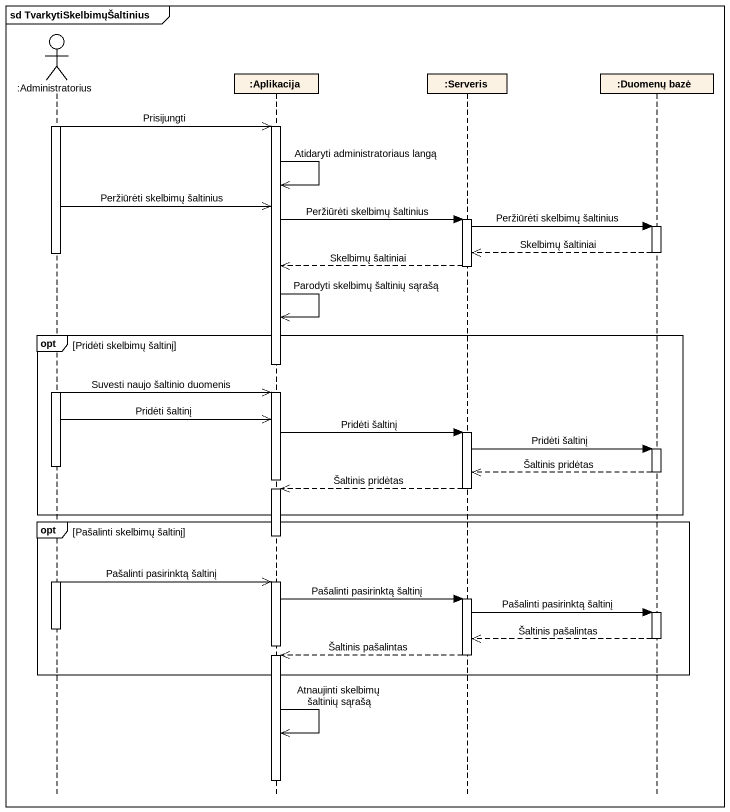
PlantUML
@startuml
mainframe sd TvarkytiSkelbimųŠaltinius
hide footbox
actor ":Administratorius" as Administratorius
participant ":Aplikacija" as Aplikacija
participant ":Serveris" as Serveris
participant ":Duomenų bazė" as Duomenų_bazė

activate Administratorius
Administratorius ->> Aplikacija : Prisijungti
activate Aplikacija
Aplikacija ->> Aplikacija : Atidaryti administratoriaus langą
Administratorius ->> Aplikacija : Peržiūrėti skelbimų šaltinius
Aplikacija -> Serveris : Peržiūrėti skelbimų šaltinius
activate Serveris
Serveris -> Duomenų_bazė : Peržiūrėti skelbimų šaltinius
activate Duomenų_bazė
Duomenų_bazė -->> Serveris : Skelbimų šaltiniai
deactivate Duomenų_bazė
deactivate Administratorius
Serveris -->> Aplikacija : Skelbimų šaltiniai
deactivate Serveris
Aplikacija ->> Aplikacija : Parodyti skelbimų šaltinių sąrašą
opt Pridėti skelbimų šaltinį
  deactivate Aplikacija
  activate Administratorius
  Administratorius ->> Aplikacija : Suvesti naujo šaltinio duomenis
  activate Aplikacija
  Administratorius ->> Aplikacija : Pridėti šaltinį
  Aplikacija -> Serveris : Pridėti šaltinį
  activate Serveris
  Serveris -> Duomenų_bazė : Pridėti šaltinį
  activate Duomenų_bazė
  deactivate Administratorius
  Duomenų_bazė -->> Serveris : Šaltinis pridėtas
  deactivate Duomenų_bazė
  deactivate Aplikacija
  Serveris -->> Aplikacija : Šaltinis pridėtas
  deactivate Serveris
  activate Aplikacija
end
opt Pašalinti skelbimų šaltinį
  deactivate Aplikacija
  activate Administratorius
  Administratorius ->> Aplikacija : Pašalinti pasirinktą šaltinį
  activate Aplikacija
  Aplikacija -> Serveris : Pašalinti pasirinktą šaltinį
  activate Serveris
  Serveris -> Duomenų_bazė : Pašalinti pasirinktą šaltinį
  activate Duomenų_bazė
  deactivate Administratorius
  Duomenų_bazė -->> Serveris : Šaltinis pašalintas
  deactivate Duomenų_bazė
  deactivate Aplikacija
  Serveris -->> Aplikacija : Šaltinis pašalintas
  deactivate Serveris
  activate Aplikacija
end
Aplikacija ->> Aplikacija : Atnaujinti skelbimų šaltinių sąrašą
deactivate Aplikacija
@enduml
